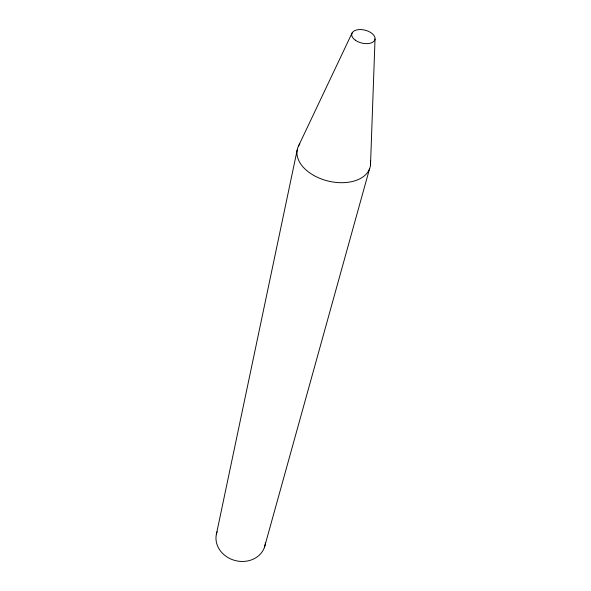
<?xml version="1.0" encoding="UTF-8"?>
<svg xmlns="http://www.w3.org/2000/svg" width="591" height="591" viewBox="0 0 591 591"><rect width="100%" height="100%" fill="white"/><g stroke="black" fill="none" stroke-linecap="round" stroke-linejoin="round"><path stroke-width="0.89" d="M370.505 165.059L375.034 38.999M216.306 534.648L297.184 149.996M264.34 547.672L369.478 169.063M298.492 146.073L352.081 33M265.462 542.531A24.955 21.616 13.7 0 1 236.171 560.778A24.955 21.616 13.7 0 1 217.111 531.737M370.417 160.863A37.477 23.684 13.7 0 1 328.345 181.105A37.477 23.684 13.7 0 1 299.785 143.894M355.25 40.129A11.916 6.649 13.7 0 0 374.716 40.114A11.916 6.649 13.7 0 0 360.163 29.55A11.916 6.649 13.7 0 0 355.25 40.129"/></g></svg>
